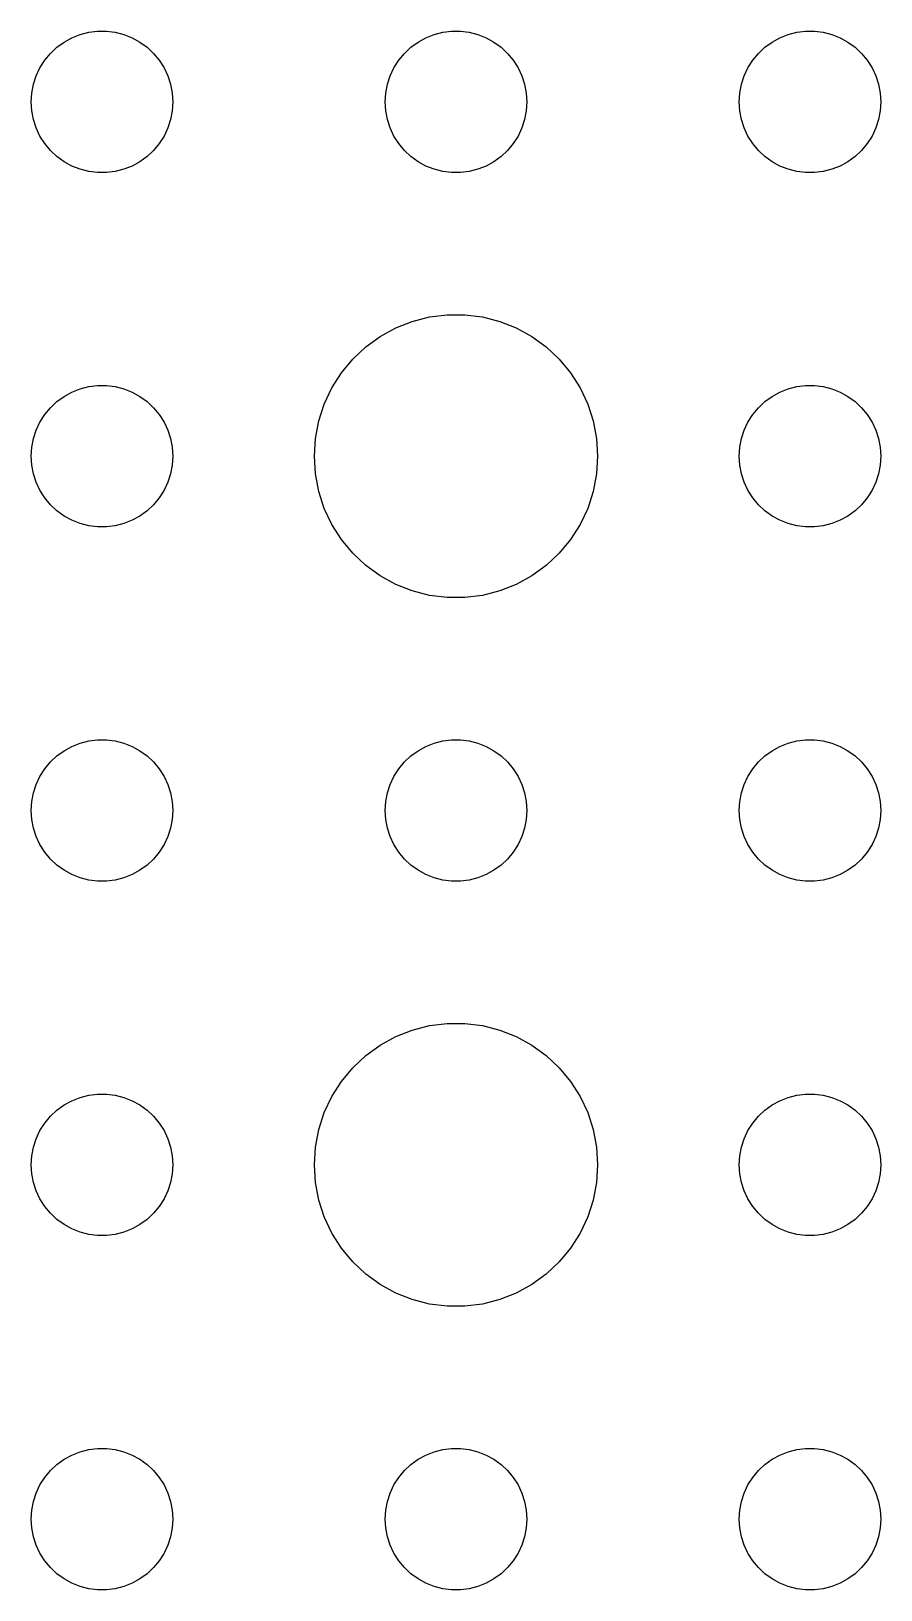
# Model space of a CAD drawing. Header units: metres. Extents: x -157 to 157, y -157 to 157.
# Drawn here: x 36 to 54, y -114 to -81 of the extents above; entities that cross this region are included whole.
import ezdxf

# ---------------------------------------------------------------- set-up
doc = ezdxf.new("R2010")
doc.units = ezdxf.units.M

msp = doc.modelspace()

# ---------------------------------------------------------------- linework, layer by layer
for p, q in [((36.6963, -81.2335), (36.8613, -81.1428)), ((36.8613, -81.1428), (37.0365, -81.0734)), ((37.0365, -81.0734), (37.2189, -81.0266)), ((37.2189, -81.0266), (37.4058, -81.003)), ((37.4058, -81.003), (37.5942, -81.003)), ((37.5942, -81.003), (37.7811, -81.0266)), ((37.7811, -81.0266), (37.9635, -81.0734)), ((37.9635, -81.0734), (38.1387, -81.1428)), ((38.1387, -81.1428), (38.3037, -81.2335)), ((44.1963, -81.2335), (44.3613, -81.1428)), ((44.3613, -81.1428), (44.5365, -81.0734)), ((44.5365, -81.0734), (44.7189, -81.0266)), ((44.7189, -81.0266), (44.9058, -81.003)), ((44.9058, -81.003), (45.0942, -81.003)), ((45.0942, -81.003), (45.2811, -81.0266)), ((45.2811, -81.0266), (45.4635, -81.0734)), ((45.4635, -81.0734), (45.6387, -81.1428)), ((45.6387, -81.1428), (45.8037, -81.2335)), ((51.6963, -81.2335), (51.8613, -81.1428)), ((51.8613, -81.1428), (52.0365, -81.0734)), ((52.0365, -81.0734), (52.2189, -81.0266)), ((52.2189, -81.0266), (52.4058, -81.003)), ((52.4058, -81.003), (52.5942, -81.003)), ((52.5942, -81.003), (52.7811, -81.0266)), ((52.7811, -81.0266), (52.9635, -81.0734)), ((52.9635, -81.0734), (53.1387, -81.1428)), ((53.1387, -81.1428), (53.3037, -81.2335)), ((36.2865, -81.6183), (36.4065, -81.4732)), ((36.4065, -81.4732), (36.5439, -81.3442)), ((36.5439, -81.3442), (36.6963, -81.2335)), ((38.3037, -81.2335), (38.4561, -81.3442)), ((38.4561, -81.3442), (38.5934, -81.4732)), ((38.5934, -81.4732), (38.7135, -81.6183)), ((43.7865, -81.6183), (43.9065, -81.4732)), ((43.9065, -81.4732), (44.0439, -81.3442)), ((44.0439, -81.3442), (44.1963, -81.2335)), ((45.8037, -81.2335), (45.9561, -81.3442)), ((45.9561, -81.3442), (46.0934, -81.4732)), ((46.0934, -81.4732), (46.2135, -81.6183)), ((51.2865, -81.6183), (51.4065, -81.4732)), ((51.4065, -81.4732), (51.5439, -81.3442)), ((51.5439, -81.3442), (51.6963, -81.2335)), ((53.3037, -81.2335), (53.4561, -81.3442)), ((53.4561, -81.3442), (53.5934, -81.4732)), ((53.5934, -81.4732), (53.7135, -81.6183)), ((36.1053, -81.9478), (36.1855, -81.7774)), ((36.1855, -81.7774), (36.2865, -81.6183)), ((38.7135, -81.6183), (38.8145, -81.7774)), ((38.8145, -81.7774), (38.8947, -81.9478)), ((43.6053, -81.9478), (43.6855, -81.7774)), ((43.6855, -81.7774), (43.7865, -81.6183)), ((46.2135, -81.6183), (46.3145, -81.7774)), ((46.3145, -81.7774), (46.3947, -81.9478)), ((51.1053, -81.9478), (51.1855, -81.7774)), ((51.1855, -81.7774), (51.2865, -81.6183)), ((53.7135, -81.6183), (53.8145, -81.7774)), ((53.8145, -81.7774), (53.8947, -81.9478)), ((36.0118, -82.312), (36.0471, -82.127)), ((36.0471, -82.127), (36.1053, -81.9478)), ((38.8947, -81.9478), (38.9529, -82.127)), ((38.9529, -82.127), (38.9882, -82.312)), ((43.5118, -82.312), (43.5471, -82.127)), ((43.5471, -82.127), (43.6053, -81.9478)), ((46.3947, -81.9478), (46.4529, -82.127)), ((46.4529, -82.127), (46.4882, -82.312)), ((51.0118, -82.312), (51.0471, -82.127)), ((51.0471, -82.127), (51.1053, -81.9478)), ((53.8947, -81.9478), (53.9529, -82.127)), ((53.9529, -82.127), (53.9882, -82.312)), ((36, -82.5), (36.0118, -82.312)), ((38.9882, -82.312), (39, -82.5)), ((43.5, -82.5), (43.5118, -82.312)), ((46.4882, -82.312), (46.5, -82.5)), ((51, -82.5), (51.0118, -82.312)), ((53.9882, -82.312), (54, -82.5)), ((36.0118, -82.688), (36, -82.5)), ((36.0471, -82.873), (36.0118, -82.688)), ((38.9882, -82.688), (38.9529, -82.873)), ((39, -82.5), (38.9882, -82.688)), ((43.5118, -82.688), (43.5, -82.5)), ((43.5471, -82.873), (43.5118, -82.688)), ((46.4882, -82.688), (46.4529, -82.873)), ((46.5, -82.5), (46.4882, -82.688)), ((51.0118, -82.688), (51, -82.5)), ((51.0471, -82.873), (51.0118, -82.688)), ((53.9882, -82.688), (53.9529, -82.873)), ((54, -82.5), (53.9882, -82.688)), ((36.1053, -83.0522), (36.0471, -82.873)), ((36.1855, -83.2226), (36.1053, -83.0522)), ((38.8947, -83.0522), (38.8145, -83.2226)), ((38.9529, -82.873), (38.8947, -83.0522)), ((43.6053, -83.0522), (43.5471, -82.873)), ((43.6855, -83.2226), (43.6053, -83.0522)), ((46.3947, -83.0522), (46.3145, -83.2226)), ((46.4529, -82.873), (46.3947, -83.0522)), ((51.1053, -83.0522), (51.0471, -82.873)), ((51.1855, -83.2226), (51.1053, -83.0522)), ((53.8947, -83.0522), (53.8145, -83.2226)), ((53.9529, -82.873), (53.8947, -83.0522)), ((36.2865, -83.3817), (36.1855, -83.2226)), ((36.4065, -83.5268), (36.2865, -83.3817)), ((38.7135, -83.3817), (38.5934, -83.5268)), ((38.8145, -83.2226), (38.7135, -83.3817)), ((43.7865, -83.3817), (43.6855, -83.2226)), ((43.9065, -83.5268), (43.7865, -83.3817)), ((46.2135, -83.3817), (46.0934, -83.5268)), ((46.3145, -83.2226), (46.2135, -83.3817)), ((51.2865, -83.3817), (51.1855, -83.2226)), ((51.4065, -83.5268), (51.2865, -83.3817)), ((53.7135, -83.3817), (53.5934, -83.5268)), ((53.8145, -83.2226), (53.7135, -83.3817)), ((36.5439, -83.6558), (36.4065, -83.5268)), ((36.6963, -83.7665), (36.5439, -83.6558)), ((36.8613, -83.8572), (36.6963, -83.7665)), ((38.3037, -83.7665), (38.1387, -83.8572)), ((38.4561, -83.6558), (38.3037, -83.7665)), ((38.5934, -83.5268), (38.4561, -83.6558)), ((44.0439, -83.6558), (43.9065, -83.5268)), ((44.1963, -83.7665), (44.0439, -83.6558)), ((44.3613, -83.8572), (44.1963, -83.7665)), ((45.8037, -83.7665), (45.6387, -83.8572)), ((45.9561, -83.6558), (45.8037, -83.7665)), ((46.0934, -83.5268), (45.9561, -83.6558)), ((51.5439, -83.6558), (51.4065, -83.5268)), ((51.6963, -83.7665), (51.5439, -83.6558)), ((51.8613, -83.8572), (51.6963, -83.7665)), ((53.3037, -83.7665), (53.1387, -83.8572)), ((53.4561, -83.6558), (53.3037, -83.7665)), ((53.5934, -83.5268), (53.4561, -83.6558)), ((37.0365, -83.9266), (36.8613, -83.8572)), ((37.2189, -83.9734), (37.0365, -83.9266)), ((37.4058, -83.997), (37.2189, -83.9734)), ((37.5942, -83.997), (37.4058, -83.997)), ((37.7811, -83.9734), (37.5942, -83.997)), ((37.9635, -83.9266), (37.7811, -83.9734)), ((38.1387, -83.8572), (37.9635, -83.9266)), ((44.5365, -83.9266), (44.3613, -83.8572)), ((44.7189, -83.9734), (44.5365, -83.9266)), ((44.9058, -83.997), (44.7189, -83.9734)), ((45.0942, -83.997), (44.9058, -83.997)), ((45.2811, -83.9734), (45.0942, -83.997)), ((45.4635, -83.9266), (45.2811, -83.9734)), ((45.6387, -83.8572), (45.4635, -83.9266)), ((52.0365, -83.9266), (51.8613, -83.8572)), ((52.2189, -83.9734), (52.0365, -83.9266)), ((52.4058, -83.997), (52.2189, -83.9734)), ((52.5942, -83.997), (52.4058, -83.997)), ((52.7811, -83.9734), (52.5942, -83.997)), ((52.9635, -83.9266), (52.7811, -83.9734)), ((53.1387, -83.8572), (52.9635, -83.9266)), ((44.0729, -87.1468), (44.4379, -87.0531)), ((44.4379, -87.0531), (44.8116, -87.0059)), ((44.8116, -87.0059), (45.1884, -87.0059)), ((45.1884, -87.0059), (45.5621, -87.0531)), ((45.5621, -87.0531), (45.927, -87.1468)), ((43.3925, -87.467), (43.7227, -87.2855)), ((43.7227, -87.2855), (44.0729, -87.1468)), ((45.927, -87.1468), (46.2773, -87.2855)), ((46.2773, -87.2855), (46.6075, -87.467)), ((42.8131, -87.9464), (43.0877, -87.6885)), ((43.0877, -87.6885), (43.3925, -87.467)), ((46.6075, -87.467), (46.9123, -87.6885)), ((46.9123, -87.6885), (47.1869, -87.9464)), ((42.5729, -88.2366), (42.8131, -87.9464)), ((47.1869, -87.9464), (47.427, -88.2366)), ((42.3711, -88.5547), (42.5729, -88.2366)), ((47.427, -88.2366), (47.6289, -88.5547)), ((36.5439, -88.8442), (36.6963, -88.7335)), ((36.6963, -88.7335), (36.8613, -88.6428)), ((36.8613, -88.6428), (37.0365, -88.5734)), ((37.0365, -88.5734), (37.2189, -88.5266)), ((37.2189, -88.5266), (37.4058, -88.503)), ((37.4058, -88.503), (37.5942, -88.503)), ((37.5942, -88.503), (37.7811, -88.5266)), ((37.7811, -88.5266), (37.9635, -88.5734)), ((37.9635, -88.5734), (38.1387, -88.6428)), ((38.1387, -88.6428), (38.3037, -88.7335)), ((38.3037, -88.7335), (38.4561, -88.8442)), ((42.2107, -88.8956), (42.3711, -88.5547)), ((47.6289, -88.5547), (47.7893, -88.8956)), ((51.5439, -88.8442), (51.6963, -88.7335)), ((51.6963, -88.7335), (51.8613, -88.6428)), ((51.8613, -88.6428), (52.0365, -88.5734)), ((52.0365, -88.5734), (52.2189, -88.5266)), ((52.2189, -88.5266), (52.4058, -88.503)), ((52.4058, -88.503), (52.5942, -88.503)), ((52.5942, -88.503), (52.7811, -88.5266)), ((52.7811, -88.5266), (52.9635, -88.5734)), ((52.9635, -88.5734), (53.1387, -88.6428)), ((53.1387, -88.6428), (53.3037, -88.7335)), ((53.3037, -88.7335), (53.4561, -88.8442)), ((36.2865, -89.1183), (36.4065, -88.9732)), ((36.4065, -88.9732), (36.5439, -88.8442)), ((38.4561, -88.8442), (38.5934, -88.9732)), ((38.5934, -88.9732), (38.7135, -89.1183)), ((42.0942, -89.2539), (42.2107, -88.8956)), ((47.7893, -88.8956), (47.9057, -89.2539)), ((51.2865, -89.1183), (51.4065, -88.9732)), ((51.4065, -88.9732), (51.5439, -88.8442)), ((53.4561, -88.8442), (53.5934, -88.9732)), ((53.5934, -88.9732), (53.7135, -89.1183)), ((36.1053, -89.4478), (36.1855, -89.2774)), ((36.1855, -89.2774), (36.2865, -89.1183)), ((38.7135, -89.1183), (38.8145, -89.2774)), ((38.8145, -89.2774), (38.8947, -89.4478)), ((42.0237, -89.624), (42.0942, -89.2539)), ((47.9057, -89.2539), (47.9763, -89.624)), ((51.1053, -89.4478), (51.1855, -89.2774)), ((51.1855, -89.2774), (51.2865, -89.1183)), ((53.7135, -89.1183), (53.8145, -89.2774)), ((53.8145, -89.2774), (53.8947, -89.4478)), ((36.0118, -89.812), (36.0471, -89.627)), ((36.0471, -89.627), (36.1053, -89.4478)), ((38.8947, -89.4478), (38.9529, -89.627)), ((38.9529, -89.627), (38.9882, -89.812)), ((42, -90), (42.0237, -89.624)), ((47.9763, -89.624), (48, -90)), ((51.0118, -89.812), (51.0471, -89.627)), ((51.0471, -89.627), (51.1053, -89.4478)), ((53.8947, -89.4478), (53.9529, -89.627)), ((53.9529, -89.627), (53.9882, -89.812)), ((36, -90), (36.0118, -89.812)), ((36.0118, -90.188), (36, -90)), ((38.9882, -89.812), (39, -90)), ((39, -90), (38.9882, -90.188)), ((42.0237, -90.376), (42, -90)), ((48, -90), (47.9763, -90.376)), ((51, -90), (51.0118, -89.812)), ((51.0118, -90.188), (51, -90)), ((53.9882, -89.812), (54, -90)), ((54, -90), (53.9882, -90.188)), ((36.0471, -90.373), (36.0118, -90.188)), ((36.1053, -90.5522), (36.0471, -90.373)), ((38.9529, -90.373), (38.8947, -90.5522)), ((38.9882, -90.188), (38.9529, -90.373)), ((42.0942, -90.7461), (42.0237, -90.376)), ((47.9763, -90.376), (47.9057, -90.7461)), ((51.0471, -90.373), (51.0118, -90.188)), ((51.1053, -90.5522), (51.0471, -90.373)), ((53.9529, -90.373), (53.8947, -90.5522)), ((53.9882, -90.188), (53.9529, -90.373)), ((36.1855, -90.7226), (36.1053, -90.5522)), ((36.2865, -90.8817), (36.1855, -90.7226)), ((38.8145, -90.7226), (38.7135, -90.8817)), ((38.8947, -90.5522), (38.8145, -90.7226)), ((51.1855, -90.7226), (51.1053, -90.5522)), ((51.2865, -90.8817), (51.1855, -90.7226)), ((53.8145, -90.7226), (53.7135, -90.8817)), ((53.8947, -90.5522), (53.8145, -90.7226)), ((36.4065, -91.0268), (36.2865, -90.8817)), ((36.5439, -91.1558), (36.4065, -91.0268)), ((38.5934, -91.0268), (38.4561, -91.1558)), ((38.7135, -90.8817), (38.5934, -91.0268)), ((42.2107, -91.1044), (42.0942, -90.7461)), ((47.9057, -90.7461), (47.7893, -91.1044)), ((51.4065, -91.0268), (51.2865, -90.8817)), ((51.5439, -91.1558), (51.4065, -91.0268)), ((53.5934, -91.0268), (53.4561, -91.1558)), ((53.7135, -90.8817), (53.5934, -91.0268)), ((36.6963, -91.2665), (36.5439, -91.1558)), ((36.8613, -91.3572), (36.6963, -91.2665)), ((37.0365, -91.4266), (36.8613, -91.3572)), ((38.1387, -91.3572), (37.9635, -91.4266)), ((38.3037, -91.2665), (38.1387, -91.3572)), ((38.4561, -91.1558), (38.3037, -91.2665)), ((42.3711, -91.4453), (42.2107, -91.1044)), ((47.7893, -91.1044), (47.6289, -91.4453)), ((51.6963, -91.2665), (51.5439, -91.1558)), ((51.8613, -91.3572), (51.6963, -91.2665)), ((52.0365, -91.4266), (51.8613, -91.3572)), ((53.1387, -91.3572), (52.9635, -91.4266)), ((53.3037, -91.2665), (53.1387, -91.3572)), ((53.4561, -91.1558), (53.3037, -91.2665)), ((37.2189, -91.4734), (37.0365, -91.4266)), ((37.4058, -91.497), (37.2189, -91.4734)), ((37.5942, -91.497), (37.4058, -91.497)), ((37.7811, -91.4734), (37.5942, -91.497)), ((37.9635, -91.4266), (37.7811, -91.4734)), ((42.5729, -91.7634), (42.3711, -91.4453)), ((47.6289, -91.4453), (47.427, -91.7634)), ((52.2189, -91.4734), (52.0365, -91.4266)), ((52.4058, -91.497), (52.2189, -91.4734)), ((52.5942, -91.497), (52.4058, -91.497)), ((52.7811, -91.4734), (52.5942, -91.497)), ((52.9635, -91.4266), (52.7811, -91.4734)), ((42.8131, -92.0536), (42.5729, -91.7634)), ((47.427, -91.7634), (47.1869, -92.0536)), ((43.0877, -92.3115), (42.8131, -92.0536)), ((43.3925, -92.533), (43.0877, -92.3115)), ((46.9123, -92.3115), (46.6075, -92.533)), ((47.1869, -92.0536), (46.9123, -92.3115)), ((43.7227, -92.7145), (43.3925, -92.533)), ((46.6075, -92.533), (46.2773, -92.7145)), ((44.0729, -92.8532), (43.7227, -92.7145)), ((44.4379, -92.9469), (44.0729, -92.8532)), ((44.8116, -92.9941), (44.4379, -92.9469)), ((45.1884, -92.9941), (44.8116, -92.9941)), ((45.5621, -92.9469), (45.1884, -92.9941)), ((45.927, -92.8532), (45.5621, -92.9469)), ((46.2773, -92.7145), (45.927, -92.8532)), ((37.2189, -96.0266), (37.4058, -96.003)), ((37.4058, -96.003), (37.5942, -96.003)), ((37.5942, -96.003), (37.7811, -96.0266)), ((44.7189, -96.0266), (44.9058, -96.003)), ((44.9058, -96.003), (45.0942, -96.003)), ((45.0942, -96.003), (45.2811, -96.0266)), ((52.2189, -96.0266), (52.4058, -96.003)), ((52.4058, -96.003), (52.5942, -96.003)), ((52.5942, -96.003), (52.7811, -96.0266)), ((36.5439, -96.3442), (36.6963, -96.2335)), ((36.6963, -96.2335), (36.8613, -96.1428)), ((36.8613, -96.1428), (37.0365, -96.0734)), ((37.0365, -96.0734), (37.2189, -96.0266)), ((37.7811, -96.0266), (37.9635, -96.0734)), ((37.9635, -96.0734), (38.1387, -96.1428)), ((38.1387, -96.1428), (38.3037, -96.2335)), ((38.3037, -96.2335), (38.4561, -96.3442)), ((44.0439, -96.3442), (44.1963, -96.2335)), ((44.1963, -96.2335), (44.3613, -96.1428)), ((44.3613, -96.1428), (44.5365, -96.0734)), ((44.5365, -96.0734), (44.7189, -96.0266)), ((45.2811, -96.0266), (45.4635, -96.0734)), ((45.4635, -96.0734), (45.6387, -96.1428)), ((45.6387, -96.1428), (45.8037, -96.2335)), ((45.8037, -96.2335), (45.9561, -96.3442)), ((51.5439, -96.3442), (51.6963, -96.2335)), ((51.6963, -96.2335), (51.8613, -96.1428)), ((51.8613, -96.1428), (52.0365, -96.0734)), ((52.0365, -96.0734), (52.2189, -96.0266)), ((52.7811, -96.0266), (52.9635, -96.0734)), ((52.9635, -96.0734), (53.1387, -96.1428)), ((53.1387, -96.1428), (53.3037, -96.2335)), ((53.3037, -96.2335), (53.4561, -96.3442)), ((36.1855, -96.7774), (36.2865, -96.6183)), ((36.2865, -96.6183), (36.4065, -96.4732)), ((36.4065, -96.4732), (36.5439, -96.3442)), ((38.4561, -96.3442), (38.5934, -96.4732)), ((38.5934, -96.4732), (38.7135, -96.6183)), ((38.7135, -96.6183), (38.8145, -96.7774)), ((43.6855, -96.7774), (43.7865, -96.6183)), ((43.7865, -96.6183), (43.9065, -96.4732)), ((43.9065, -96.4732), (44.0439, -96.3442)), ((45.9561, -96.3442), (46.0934, -96.4732)), ((46.0934, -96.4732), (46.2135, -96.6183)), ((46.2135, -96.6183), (46.3145, -96.7774)), ((51.1855, -96.7774), (51.2865, -96.6183)), ((51.2865, -96.6183), (51.4065, -96.4732)), ((51.4065, -96.4732), (51.5439, -96.3442)), ((53.4561, -96.3442), (53.5934, -96.4732)), ((53.5934, -96.4732), (53.7135, -96.6183)), ((53.7135, -96.6183), (53.8145, -96.7774)), ((36.0471, -97.127), (36.1053, -96.9478)), ((36.1053, -96.9478), (36.1855, -96.7774)), ((38.8145, -96.7774), (38.8947, -96.9478)), ((38.8947, -96.9478), (38.9529, -97.127)), ((43.5471, -97.127), (43.6053, -96.9478)), ((43.6053, -96.9478), (43.6855, -96.7774)), ((46.3145, -96.7774), (46.3947, -96.9478)), ((46.3947, -96.9478), (46.4529, -97.127)), ((51.0471, -97.127), (51.1053, -96.9478)), ((51.1053, -96.9478), (51.1855, -96.7774)), ((53.8145, -96.7774), (53.8947, -96.9478)), ((53.8947, -96.9478), (53.9529, -97.127)), ((36, -97.5), (36.0118, -97.312)), ((36.0118, -97.312), (36.0471, -97.127)), ((38.9529, -97.127), (38.9882, -97.312)), ((38.9882, -97.312), (39, -97.5)), ((43.5, -97.5), (43.5118, -97.312)), ((43.5118, -97.312), (43.5471, -97.127)), ((46.4529, -97.127), (46.4882, -97.312)), ((46.4882, -97.312), (46.5, -97.5)), ((51, -97.5), (51.0118, -97.312)), ((51.0118, -97.312), (51.0471, -97.127)), ((53.9529, -97.127), (53.9882, -97.312)), ((53.9882, -97.312), (54, -97.5)), ((36.0118, -97.688), (36, -97.5)), ((39, -97.5), (38.9882, -97.688)), ((43.5118, -97.688), (43.5, -97.5)), ((46.5, -97.5), (46.4882, -97.688)), ((51.0118, -97.688), (51, -97.5)), ((54, -97.5), (53.9882, -97.688)), ((36.0471, -97.873), (36.0118, -97.688)), ((36.1053, -98.0522), (36.0471, -97.873)), ((38.9529, -97.873), (38.8947, -98.0522)), ((38.9882, -97.688), (38.9529, -97.873)), ((43.5471, -97.873), (43.5118, -97.688)), ((43.6053, -98.0522), (43.5471, -97.873)), ((46.4529, -97.873), (46.3947, -98.0522)), ((46.4882, -97.688), (46.4529, -97.873)), ((51.0471, -97.873), (51.0118, -97.688)), ((51.1053, -98.0522), (51.0471, -97.873)), ((53.9529, -97.873), (53.8947, -98.0522)), ((53.9882, -97.688), (53.9529, -97.873)), ((36.1855, -98.2226), (36.1053, -98.0522)), ((36.2865, -98.3817), (36.1855, -98.2226)), ((38.8145, -98.2226), (38.7135, -98.3817)), ((38.8947, -98.0522), (38.8145, -98.2226)), ((43.6855, -98.2226), (43.6053, -98.0522)), ((43.7865, -98.3817), (43.6855, -98.2226)), ((46.3145, -98.2226), (46.2135, -98.3817)), ((46.3947, -98.0522), (46.3145, -98.2226)), ((51.1855, -98.2226), (51.1053, -98.0522)), ((51.2865, -98.3817), (51.1855, -98.2226)), ((53.8145, -98.2226), (53.7135, -98.3817)), ((53.8947, -98.0522), (53.8145, -98.2226)), ((36.4065, -98.5268), (36.2865, -98.3817)), ((36.5439, -98.6558), (36.4065, -98.5268)), ((38.5934, -98.5268), (38.4561, -98.6558)), ((38.7135, -98.3817), (38.5934, -98.5268)), ((43.9065, -98.5268), (43.7865, -98.3817)), ((44.0439, -98.6558), (43.9065, -98.5268)), ((46.0934, -98.5268), (45.9561, -98.6558)), ((46.2135, -98.3817), (46.0934, -98.5268)), ((51.4065, -98.5268), (51.2865, -98.3817)), ((51.5439, -98.6558), (51.4065, -98.5268)), ((53.5934, -98.5268), (53.4561, -98.6558)), ((53.7135, -98.3817), (53.5934, -98.5268)), ((36.6963, -98.7665), (36.5439, -98.6558)), ((36.8613, -98.8572), (36.6963, -98.7665)), ((37.0365, -98.9266), (36.8613, -98.8572)), ((37.2189, -98.9734), (37.0365, -98.9266)), ((37.4058, -98.997), (37.2189, -98.9734)), ((37.7811, -98.9734), (37.5942, -98.997)), ((37.9635, -98.9266), (37.7811, -98.9734)), ((38.1387, -98.8572), (37.9635, -98.9266)), ((38.3037, -98.7665), (38.1387, -98.8572)), ((38.4561, -98.6558), (38.3037, -98.7665)), ((44.1963, -98.7665), (44.0439, -98.6558)), ((44.3613, -98.8572), (44.1963, -98.7665)), ((44.5365, -98.9266), (44.3613, -98.8572)), ((44.7189, -98.9734), (44.5365, -98.9266)), ((44.9058, -98.997), (44.7189, -98.9734)), ((45.2811, -98.9734), (45.0942, -98.997)), ((45.4635, -98.9266), (45.2811, -98.9734)), ((45.6387, -98.8572), (45.4635, -98.9266)), ((45.8037, -98.7665), (45.6387, -98.8572)), ((45.9561, -98.6558), (45.8037, -98.7665)), ((51.6963, -98.7665), (51.5439, -98.6558)), ((51.8613, -98.8572), (51.6963, -98.7665)), ((52.0365, -98.9266), (51.8613, -98.8572)), ((52.2189, -98.9734), (52.0365, -98.9266)), ((52.4058, -98.997), (52.2189, -98.9734)), ((52.7811, -98.9734), (52.5942, -98.997)), ((52.9635, -98.9266), (52.7811, -98.9734)), ((53.1387, -98.8572), (52.9635, -98.9266)), ((53.3037, -98.7665), (53.1387, -98.8572)), ((53.4561, -98.6558), (53.3037, -98.7665)), ((37.5942, -98.997), (37.4058, -98.997)), ((45.0942, -98.997), (44.9058, -98.997)), ((52.5942, -98.997), (52.4058, -98.997)), ((43.7227, -102.286), (44.0729, -102.147)), ((44.0729, -102.147), (44.4379, -102.053)), ((44.4379, -102.053), (44.8116, -102.006)), ((44.8116, -102.006), (45.1884, -102.006)), ((45.1884, -102.006), (45.5621, -102.053)), ((45.5621, -102.053), (45.927, -102.147)), ((45.927, -102.147), (46.2773, -102.286)), ((43.0877, -102.688), (43.3925, -102.467)), ((43.3925, -102.467), (43.7227, -102.286)), ((46.2773, -102.286), (46.6075, -102.467)), ((46.6075, -102.467), (46.9123, -102.688)), ((42.8131, -102.946), (43.0877, -102.688)), ((46.9123, -102.688), (47.1869, -102.946)), ((42.3711, -103.555), (42.5729, -103.237)), ((42.5729, -103.237), (42.8131, -102.946)), ((47.1869, -102.946), (47.427, -103.237)), ((47.427, -103.237), (47.6289, -103.555)), ((36.8613, -103.643), (37.0365, -103.573)), ((37.0365, -103.573), (37.2189, -103.527)), ((37.2189, -103.527), (37.4058, -103.503)), ((37.4058, -103.503), (37.5942, -103.503)), ((37.5942, -103.503), (37.7811, -103.527)), ((37.7811, -103.527), (37.9635, -103.573)), ((37.9635, -103.573), (38.1387, -103.643)), ((42.2107, -103.896), (42.3711, -103.555)), ((47.6289, -103.555), (47.7893, -103.896)), ((51.8613, -103.643), (52.0365, -103.573)), ((52.0365, -103.573), (52.2189, -103.527)), ((52.2189, -103.527), (52.4058, -103.503)), ((52.4058, -103.503), (52.5942, -103.503)), ((52.5942, -103.503), (52.7811, -103.527)), ((52.7811, -103.527), (52.9635, -103.573)), ((52.9635, -103.573), (53.1387, -103.643)), ((36.4065, -103.973), (36.5439, -103.844)), ((36.5439, -103.844), (36.6963, -103.734)), ((36.6963, -103.734), (36.8613, -103.643)), ((38.1387, -103.643), (38.3037, -103.734)), ((38.3037, -103.734), (38.4561, -103.844)), ((38.4561, -103.844), (38.5934, -103.973)), ((42.0942, -104.254), (42.2107, -103.896)), ((47.7893, -103.896), (47.9057, -104.254)), ((51.4065, -103.973), (51.5439, -103.844)), ((51.5439, -103.844), (51.6963, -103.734)), ((51.6963, -103.734), (51.8613, -103.643)), ((53.1387, -103.643), (53.3037, -103.734)), ((53.3037, -103.734), (53.4561, -103.844)), ((53.4561, -103.844), (53.5934, -103.973)), ((36.1855, -104.277), (36.2865, -104.118)), ((36.2865, -104.118), (36.4065, -103.973)), ((38.5934, -103.973), (38.7135, -104.118)), ((38.7135, -104.118), (38.8145, -104.277)), ((42.0237, -104.624), (42.0942, -104.254)), ((47.9057, -104.254), (47.9763, -104.624)), ((51.1855, -104.277), (51.2865, -104.118)), ((51.2865, -104.118), (51.4065, -103.973)), ((53.5934, -103.973), (53.7135, -104.118)), ((53.7135, -104.118), (53.8145, -104.277)), ((36.0471, -104.627), (36.1053, -104.448)), ((36.1053, -104.448), (36.1855, -104.277)), ((38.8145, -104.277), (38.8947, -104.448)), ((38.8947, -104.448), (38.9529, -104.627)), ((51.0471, -104.627), (51.1053, -104.448)), ((51.1053, -104.448), (51.1855, -104.277)), ((53.8145, -104.277), (53.8947, -104.448)), ((53.8947, -104.448), (53.9529, -104.627)), ((36, -105), (36.0118, -104.812)), ((36.0118, -104.812), (36.0471, -104.627)), ((38.9529, -104.627), (38.9882, -104.812)), ((38.9882, -104.812), (39, -105)), ((42, -105), (42.0237, -104.624)), ((47.9763, -104.624), (48, -105)), ((51, -105), (51.0118, -104.812)), ((51.0118, -104.812), (51.0471, -104.627)), ((53.9529, -104.627), (53.9882, -104.812)), ((53.9882, -104.812), (54, -105)), ((36.0118, -105.188), (36, -105)), ((36.0471, -105.373), (36.0118, -105.188)), ((38.9882, -105.188), (38.9529, -105.373)), ((39, -105), (38.9882, -105.188)), ((42.0237, -105.376), (42, -105)), ((48, -105), (47.9763, -105.376)), ((51.0118, -105.188), (51, -105)), ((51.0471, -105.373), (51.0118, -105.188)), ((53.9882, -105.188), (53.9529, -105.373)), ((54, -105), (53.9882, -105.188)), ((36.1053, -105.552), (36.0471, -105.373)), ((36.1855, -105.723), (36.1053, -105.552)), ((38.8947, -105.552), (38.8145, -105.723)), ((38.9529, -105.373), (38.8947, -105.552)), ((42.0942, -105.746), (42.0237, -105.376)), ((47.9763, -105.376), (47.9057, -105.746)), ((51.1053, -105.552), (51.0471, -105.373)), ((51.1855, -105.723), (51.1053, -105.552)), ((53.8947, -105.552), (53.8145, -105.723)), ((53.9529, -105.373), (53.8947, -105.552)), ((36.2865, -105.882), (36.1855, -105.723)), ((36.4065, -106.027), (36.2865, -105.882)), ((38.7135, -105.882), (38.5934, -106.027)), ((38.8145, -105.723), (38.7135, -105.882)), ((42.2107, -106.104), (42.0942, -105.746)), ((47.9057, -105.746), (47.7893, -106.104)), ((51.2865, -105.882), (51.1855, -105.723)), ((51.4065, -106.027), (51.2865, -105.882)), ((53.7135, -105.882), (53.5934, -106.027)), ((53.8145, -105.723), (53.7135, -105.882)), ((36.5439, -106.156), (36.4065, -106.027)), ((36.6963, -106.266), (36.5439, -106.156)), ((38.4561, -106.156), (38.3037, -106.266)), ((38.5934, -106.027), (38.4561, -106.156)), ((42.3711, -106.445), (42.2107, -106.104)), ((47.7893, -106.104), (47.6289, -106.445)), ((51.5439, -106.156), (51.4065, -106.027)), ((51.6963, -106.266), (51.5439, -106.156)), ((53.4561, -106.156), (53.3037, -106.266)), ((53.5934, -106.027), (53.4561, -106.156)), ((36.8613, -106.357), (36.6963, -106.266)), ((37.0365, -106.427), (36.8613, -106.357)), ((37.2189, -106.473), (37.0365, -106.427)), ((37.4058, -106.497), (37.2189, -106.473)), ((37.5942, -106.497), (37.4058, -106.497)), ((37.7811, -106.473), (37.5942, -106.497)), ((37.9635, -106.427), (37.7811, -106.473)), ((38.1387, -106.357), (37.9635, -106.427)), ((38.3037, -106.266), (38.1387, -106.357)), ((42.5729, -106.763), (42.3711, -106.445)), ((47.6289, -106.445), (47.427, -106.763)), ((51.8613, -106.357), (51.6963, -106.266)), ((52.0365, -106.427), (51.8613, -106.357)), ((52.2189, -106.473), (52.0365, -106.427)), ((52.4058, -106.497), (52.2189, -106.473)), ((52.5942, -106.497), (52.4058, -106.497)), ((52.7811, -106.473), (52.5942, -106.497)), ((52.9635, -106.427), (52.7811, -106.473)), ((53.1387, -106.357), (52.9635, -106.427)), ((53.3037, -106.266), (53.1387, -106.357)), ((42.8131, -107.054), (42.5729, -106.763)), ((47.427, -106.763), (47.1869, -107.054)), ((43.0877, -107.312), (42.8131, -107.054)), ((47.1869, -107.054), (46.9123, -107.312)), ((43.3925, -107.533), (43.0877, -107.312)), ((43.7227, -107.714), (43.3925, -107.533)), ((46.6075, -107.533), (46.2773, -107.714)), ((46.9123, -107.312), (46.6075, -107.533)), ((44.0729, -107.853), (43.7227, -107.714)), ((44.4379, -107.947), (44.0729, -107.853)), ((45.927, -107.853), (45.5621, -107.947)), ((46.2773, -107.714), (45.927, -107.853)), ((44.8116, -107.994), (44.4379, -107.947)), ((45.1884, -107.994), (44.8116, -107.994)), ((45.5621, -107.947), (45.1884, -107.994)), ((36.6963, -111.234), (36.8613, -111.143)), ((36.8613, -111.143), (37.0365, -111.073)), ((37.0365, -111.073), (37.2189, -111.027)), ((37.2189, -111.027), (37.4058, -111.003)), ((37.4058, -111.003), (37.5942, -111.003)), ((37.5942, -111.003), (37.7811, -111.027)), ((37.7811, -111.027), (37.9635, -111.073)), ((37.9635, -111.073), (38.1387, -111.143)), ((38.1387, -111.143), (38.3037, -111.234)), ((44.1963, -111.234), (44.3613, -111.143)), ((44.3613, -111.143), (44.5365, -111.073)), ((44.5365, -111.073), (44.7189, -111.027)), ((44.7189, -111.027), (44.9058, -111.003)), ((44.9058, -111.003), (45.0942, -111.003)), ((45.0942, -111.003), (45.2811, -111.027)), ((45.2811, -111.027), (45.4635, -111.073)), ((45.4635, -111.073), (45.6387, -111.143)), ((45.6387, -111.143), (45.8037, -111.234)), ((51.6963, -111.234), (51.8613, -111.143)), ((51.8613, -111.143), (52.0365, -111.073)), ((52.0365, -111.073), (52.2189, -111.027)), ((52.2189, -111.027), (52.4058, -111.003)), ((52.4058, -111.003), (52.5942, -111.003)), ((52.5942, -111.003), (52.7811, -111.027)), ((52.7811, -111.027), (52.9635, -111.073)), ((52.9635, -111.073), (53.1387, -111.143)), ((53.1387, -111.143), (53.3037, -111.234)), ((36.2865, -111.618), (36.4065, -111.473)), ((36.4065, -111.473), (36.5439, -111.344)), ((36.5439, -111.344), (36.6963, -111.234)), ((38.3037, -111.234), (38.4561, -111.344)), ((38.4561, -111.344), (38.5934, -111.473)), ((38.5934, -111.473), (38.7135, -111.618)), ((43.7865, -111.618), (43.9065, -111.473)), ((43.9065, -111.473), (44.0439, -111.344)), ((44.0439, -111.344), (44.1963, -111.234)), ((45.8037, -111.234), (45.9561, -111.344)), ((45.9561, -111.344), (46.0934, -111.473)), ((46.0934, -111.473), (46.2135, -111.618)), ((51.2865, -111.618), (51.4065, -111.473)), ((51.4065, -111.473), (51.5439, -111.344)), ((51.5439, -111.344), (51.6963, -111.234)), ((53.3037, -111.234), (53.4561, -111.344)), ((53.4561, -111.344), (53.5934, -111.473)), ((53.5934, -111.473), (53.7135, -111.618)), ((36.1053, -111.948), (36.1855, -111.777)), ((36.1855, -111.777), (36.2865, -111.618)), ((38.7135, -111.618), (38.8145, -111.777)), ((38.8145, -111.777), (38.8947, -111.948)), ((43.6053, -111.948), (43.6855, -111.777)), ((43.6855, -111.777), (43.7865, -111.618)), ((46.2135, -111.618), (46.3145, -111.777)), ((46.3145, -111.777), (46.3947, -111.948)), ((51.1053, -111.948), (51.1855, -111.777)), ((51.1855, -111.777), (51.2865, -111.618)), ((53.7135, -111.618), (53.8145, -111.777)), ((53.8145, -111.777), (53.8947, -111.948)), ((36.0118, -112.312), (36.0471, -112.127)), ((36.0471, -112.127), (36.1053, -111.948)), ((38.8947, -111.948), (38.9529, -112.127)), ((38.9529, -112.127), (38.9882, -112.312)), ((43.5118, -112.312), (43.5471, -112.127)), ((43.5471, -112.127), (43.6053, -111.948)), ((46.3947, -111.948), (46.4529, -112.127)), ((46.4529, -112.127), (46.4882, -112.312)), ((51.0118, -112.312), (51.0471, -112.127)), ((51.0471, -112.127), (51.1053, -111.948)), ((53.8947, -111.948), (53.9529, -112.127)), ((53.9529, -112.127), (53.9882, -112.312)), ((36, -112.5), (36.0118, -112.312)), ((36.0118, -112.688), (36, -112.5)), ((38.9882, -112.312), (39, -112.5)), ((39, -112.5), (38.9882, -112.688)), ((43.5, -112.5), (43.5118, -112.312)), ((43.5118, -112.688), (43.5, -112.5)), ((46.4882, -112.312), (46.5, -112.5)), ((46.5, -112.5), (46.4882, -112.688)), ((51, -112.5), (51.0118, -112.312)), ((51.0118, -112.688), (51, -112.5)), ((53.9882, -112.312), (54, -112.5)), ((54, -112.5), (53.9882, -112.688)), ((36.0471, -112.873), (36.0118, -112.688)), ((38.9882, -112.688), (38.9529, -112.873)), ((43.5471, -112.873), (43.5118, -112.688)), ((46.4882, -112.688), (46.4529, -112.873)), ((51.0471, -112.873), (51.0118, -112.688)), ((53.9882, -112.688), (53.9529, -112.873)), ((36.1053, -113.052), (36.0471, -112.873)), ((36.1855, -113.223), (36.1053, -113.052)), ((38.8947, -113.052), (38.8145, -113.223)), ((38.9529, -112.873), (38.8947, -113.052)), ((43.6053, -113.052), (43.5471, -112.873)), ((43.6855, -113.223), (43.6053, -113.052)), ((46.3947, -113.052), (46.3145, -113.223)), ((46.4529, -112.873), (46.3947, -113.052)), ((51.1053, -113.052), (51.0471, -112.873)), ((51.1855, -113.223), (51.1053, -113.052)), ((53.8947, -113.052), (53.8145, -113.223)), ((53.9529, -112.873), (53.8947, -113.052)), ((36.2865, -113.382), (36.1855, -113.223)), ((36.4065, -113.527), (36.2865, -113.382)), ((38.7135, -113.382), (38.5934, -113.527)), ((38.8145, -113.223), (38.7135, -113.382)), ((43.7865, -113.382), (43.6855, -113.223)), ((43.9065, -113.527), (43.7865, -113.382)), ((46.2135, -113.382), (46.0934, -113.527)), ((46.3145, -113.223), (46.2135, -113.382)), ((51.2865, -113.382), (51.1855, -113.223)), ((51.4065, -113.527), (51.2865, -113.382)), ((53.7135, -113.382), (53.5934, -113.527)), ((53.8145, -113.223), (53.7135, -113.382)), ((36.5439, -113.656), (36.4065, -113.527)), ((36.6963, -113.766), (36.5439, -113.656)), ((36.8613, -113.857), (36.6963, -113.766)), ((38.3037, -113.766), (38.1387, -113.857)), ((38.4561, -113.656), (38.3037, -113.766)), ((38.5934, -113.527), (38.4561, -113.656)), ((44.0439, -113.656), (43.9065, -113.527)), ((44.1963, -113.766), (44.0439, -113.656)), ((44.3613, -113.857), (44.1963, -113.766)), ((45.8037, -113.766), (45.6387, -113.857)), ((45.9561, -113.656), (45.8037, -113.766)), ((46.0934, -113.527), (45.9561, -113.656)), ((51.5439, -113.656), (51.4065, -113.527)), ((51.6963, -113.766), (51.5439, -113.656)), ((51.8613, -113.857), (51.6963, -113.766)), ((53.3037, -113.766), (53.1387, -113.857)), ((53.4561, -113.656), (53.3037, -113.766)), ((53.5934, -113.527), (53.4561, -113.656)), ((37.0365, -113.927), (36.8613, -113.857)), ((37.2189, -113.973), (37.0365, -113.927)), ((37.4058, -113.997), (37.2189, -113.973)), ((37.5942, -113.997), (37.4058, -113.997)), ((37.7811, -113.973), (37.5942, -113.997)), ((37.9635, -113.927), (37.7811, -113.973)), ((38.1387, -113.857), (37.9635, -113.927)), ((44.5365, -113.927), (44.3613, -113.857)), ((44.7189, -113.973), (44.5365, -113.927)), ((44.9058, -113.997), (44.7189, -113.973)), ((45.0942, -113.997), (44.9058, -113.997)), ((45.2811, -113.973), (45.0942, -113.997)), ((45.4635, -113.927), (45.2811, -113.973)), ((45.6387, -113.857), (45.4635, -113.927)), ((52.0365, -113.927), (51.8613, -113.857)), ((52.2189, -113.973), (52.0365, -113.927)), ((52.4058, -113.997), (52.2189, -113.973)), ((52.5942, -113.997), (52.4058, -113.997)), ((52.7811, -113.973), (52.5942, -113.997)), ((52.9635, -113.927), (52.7811, -113.973)), ((53.1387, -113.857), (52.9635, -113.927))]:
    msp.add_line(p, q)

doc.saveas('drawing.dxf')
